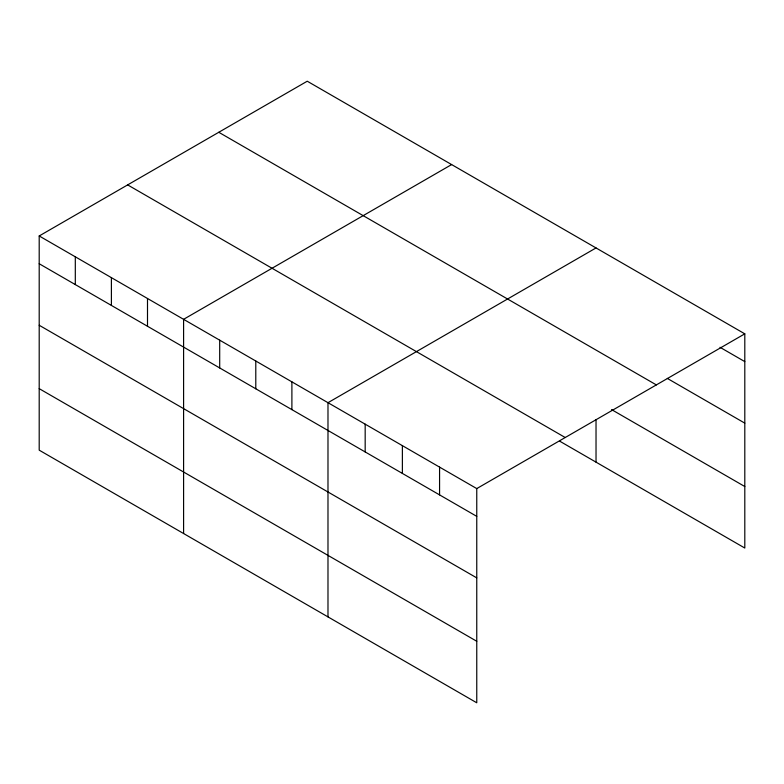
<?xml version="1.0" encoding="UTF-8"?>
<svg xmlns="http://www.w3.org/2000/svg" width="784" height="784" viewBox="0 0 784 784"><rect width="100%" height="100%" fill="white"/><g stroke="black" fill="none" stroke-linecap="round" stroke-linejoin="round"><path stroke-width="1.18" d="M39.2 235.964L476.76 488.589L476.76 702.787L39.2 450.163L39.2 235.964L307.24 81.213L744.8 333.837L744.8 548.036L559.933 441.304M451.633 164.571L183.593 319.323L183.593 533.532M596.026 247.94L327.986 402.692L327.986 616.9M476.76 488.589L744.8 333.837M720.006 347.292L744.8 361.61M667.311 378.398L744.8 423.135M218.785 132.28L656.345 384.905M611.53 409.571L744.8 486.521M127.655 184.897L565.215 437.521M39.2 263.738L476.76 516.362M39.2 325.262L476.76 577.886M39.2 388.648L476.76 641.273M596.026 419.558L596.026 462.148M439.569 467.107L439.569 494.89M402.378 445.635L402.378 473.418M365.177 424.164L365.177 451.937M291.893 381.847L291.893 409.63M255.79 361.012L255.79 388.786M219.696 340.168L219.696 367.941M147.5 298.488L147.5 326.262M111.397 277.644L111.397 305.417M75.303 256.799L75.303 284.582"/></g></svg>
